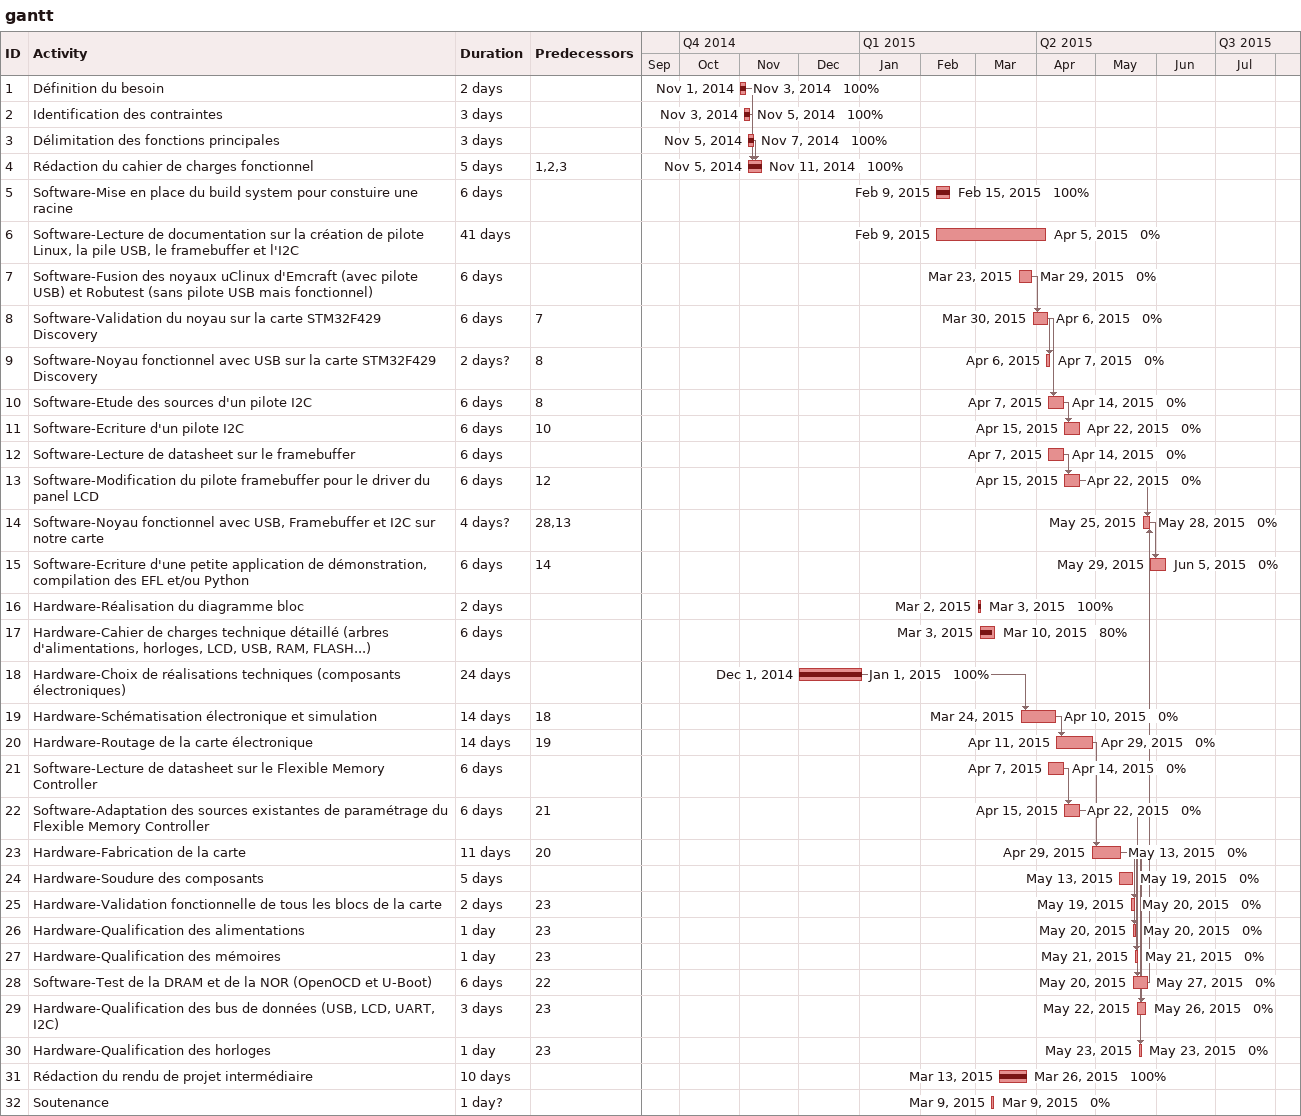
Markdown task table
gantt

| ID | Task | Duration | Start | Finish | Predecessors | % complete |
|---|---|---|---|---|---|---|
| 1 | Définition du besoin | 2d | 2014-11-01 | 2014-11-03 |  | 100 |
| 2 | Identification des contraintes | 3d | 2014-11-03 | 2014-11-05 |  | 100 |
| 3 | Délimitation des fonctions principales | 3d | 2014-11-05 | 2014-11-07 |  | 100 |
| 4 | Rédaction du cahier de charges fonctionnel | 5d | 2014-11-05 | 2014-11-11 | 1, 2, 3 | 100 |
| 5 | Software-Mise en place du build system pour constuire une racine | 6d | 2015-02-09 | 2015-02-15 |  | 100 |
| 6 | Software-Lecture de documentation sur la création de pilote Linux, la pile USB, le framebuffer et l'I2C | 41d | 2015-02-09 | 2015-04-05 |  | 0 |
| 7 | Software-Fusion des noyaux uClinux d'Emcraft (avec pilote USB) et Robutest (sans pilote USB mais fonctionnel) | 6d | 2015-03-23 | 2015-03-29 |  | 0 |
| 8 | Software-Validation du noyau sur la carte STM32F429 Discovery | 6d | 2015-03-30 | 2015-04-06 | 7 | 0 |
| 9 | Software-Noyau fonctionnel avec USB sur la carte STM32F429 Discovery | 2d? | 2015-04-06 | 2015-04-07 | 8 | 0 |
| 10 | Software-Etude des sources d'un pilote I2C | 6d | 2015-04-07 | 2015-04-14 | 8 | 0 |
| 11 | Software-Ecriture d'un pilote I2C | 6d | 2015-04-15 | 2015-04-22 | 10 | 0 |
| 12 | Software-Lecture de datasheet sur le framebuffer | 6d | 2015-04-07 | 2015-04-14 |  | 0 |
| 13 | Software-Modification du pilote framebuffer pour le driver du panel LCD | 6d | 2015-04-15 | 2015-04-22 | 12 | 0 |
| 14 | Software-Noyau fonctionnel avec USB, Framebuffer et I2C sur notre carte | 4d? | 2015-05-25 | 2015-05-28 | 28, 13 | 0 |
| 15 | Software-Ecriture d'une petite application de démonstration, compilation des EFL et/ou Python | 6d | 2015-05-29 | 2015-06-05 | 14 | 0 |
| 16 | Hardware-Réalisation du diagramme bloc | 2d | 2015-03-02 | 2015-03-03 |  | 100 |
| 17 | Hardware-Cahier de charges technique détaillé (arbres d'alimentations, horloges, LCD, USB, RAM, FLASH...) | 6d | 2015-03-03 | 2015-03-10 |  | 80 |
| 18 | Hardware-Choix de réalisations techniques (composants électroniques) | 24d | 2014-12-01 | 2015-01-01 |  | 100 |
| 19 | Hardware-Schématisation électronique et simulation | 14d | 2015-03-24 | 2015-04-10 | 18 | 0 |
| 20 | Hardware-Routage de la carte électronique | 14d | 2015-04-11 | 2015-04-29 | 19 | 0 |
| 21 | Software-Lecture de datasheet sur le Flexible Memory Controller | 6d | 2015-04-07 | 2015-04-14 |  | 0 |
| 22 | Software-Adaptation des sources existantes de paramétrage du Flexible Memory Controller | 6d | 2015-04-15 | 2015-04-22 | 21 | 0 |
| 23 | Hardware-Fabrication de la carte | 11d | 2015-04-29 | 2015-05-13 | 20 | 0 |
| 24 | Hardware-Soudure des composants | 5d | 2015-05-13 | 2015-05-19 |  | 0 |
| 25 | Hardware-Validation fonctionnelle de tous les blocs de la carte | 2d | 2015-05-19 | 2015-05-20 | 23 | 0 |
| 26 | Hardware-Qualification des alimentations | 1d | 2015-05-20 | 2015-05-20 | 23 | 0 |
| 27 | Hardware-Qualification des mémoires | 1d | 2015-05-21 | 2015-05-21 | 23 | 0 |
| 28 | Software-Test de la DRAM et de la NOR (OpenOCD et U-Boot) | 6d | 2015-05-20 | 2015-05-27 | 22 | 0 |
| 29 | Hardware-Qualification des bus de données (USB, LCD, UART, I2C) | 3d | 2015-05-22 | 2015-05-26 | 23 | 0 |
| 30 | Hardware-Qualification des horloges | 1d | 2015-05-23 | 2015-05-23 | 23 | 0 |
| 31 | Rédaction du rendu de projet intermédiaire | 10d | 2015-03-13 | 2015-03-26 |  | 100 |
| 32 | Soutenance | 1d? | 2015-03-09 | 2015-03-09 |  | 0 |
